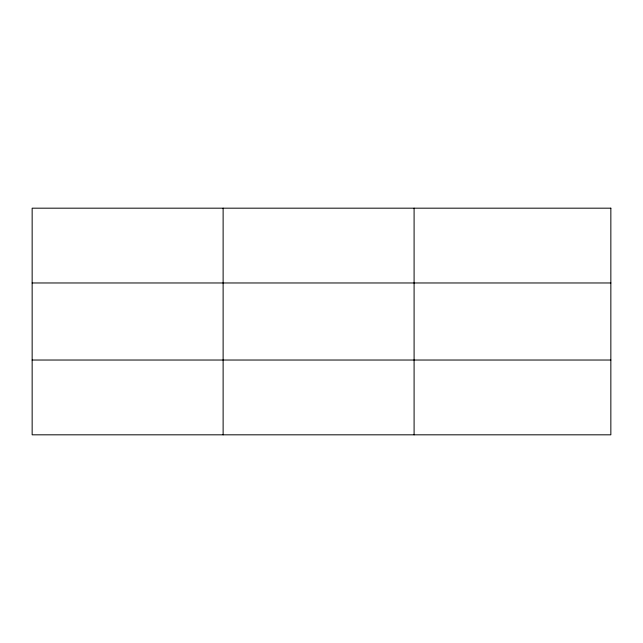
<?xml version="1.0" encoding="UTF-8"?>
<svg xmlns="http://www.w3.org/2000/svg" width="643" height="643" viewBox="0 0 643 643"><rect width="100%" height="100%" fill="white"/><g stroke="black" fill="none" stroke-linecap="round" stroke-linejoin="round"><path stroke-width="0.96" d="M223.121 208.179L223.121 434.821M414.092 208.179L414.092 434.821M32.15 282.968L610.85 282.968M32.15 360.032L610.85 360.032M610.85 208.179L610.85 434.821L32.15 434.821L32.15 208.179L610.85 208.179"/></g></svg>
